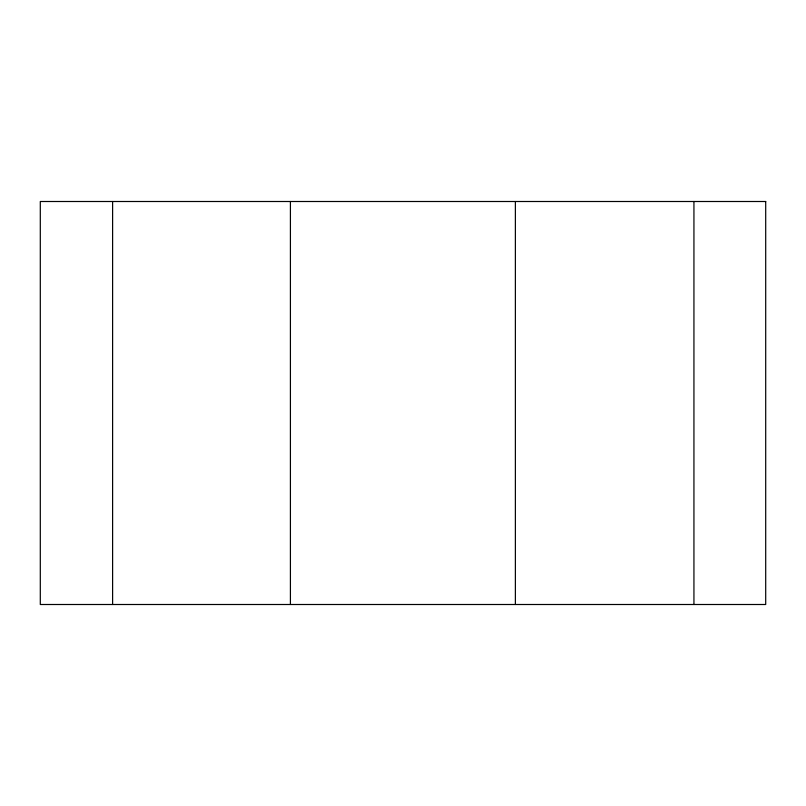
<?xml version="1.0" encoding="UTF-8"?>
<svg xmlns="http://www.w3.org/2000/svg" width="806" height="806" viewBox="0 0 806 806"><rect width="100%" height="100%" fill="white"/><g stroke="black" fill="none" stroke-linecap="round" stroke-linejoin="round"><path stroke-width="1.21" d="M693.936 201.5L693.936 604.5M515.377 201.5L515.377 604.5M290.412 201.5L290.412 604.5M112.608 201.5L112.608 604.5M765.7 201.5L40.3 201.5L40.3 604.5L765.7 604.5L765.7 201.5"/></g></svg>
